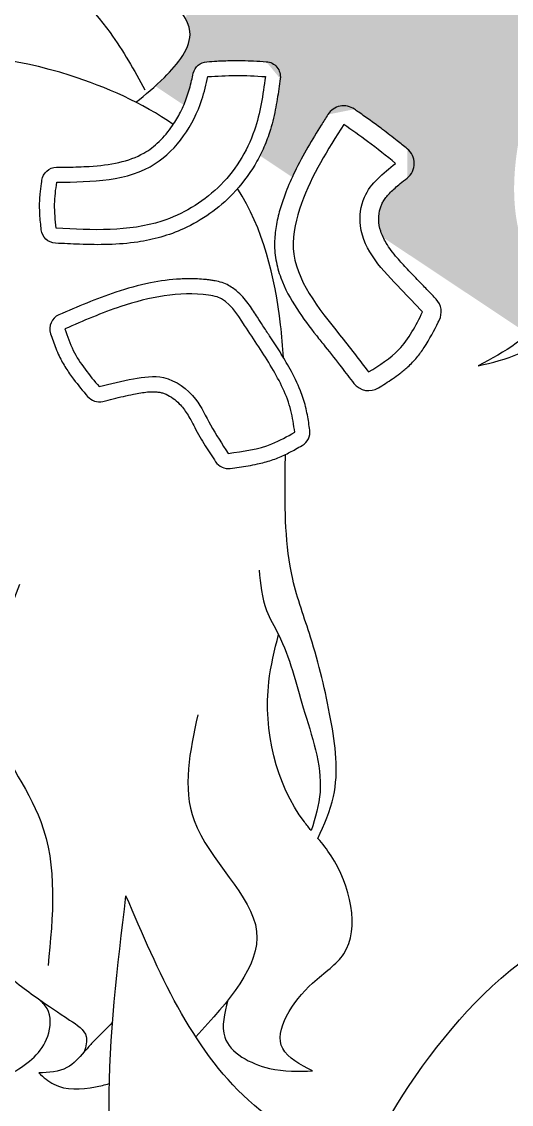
# Model space of a CAD drawing. Header units: inches. Extents: x -573 to 160, y -1 to 711.
# Drawn here: x 5.653 to 6.295, y 5.193 to 6.612 of the extents above; entities that cross this region are included whole.
import ezdxf

# ---------------------------------------------------------------- set-up
doc = ezdxf.new("R2010")
doc.units = ezdxf.units.IN
doc.header["$MEASUREMENT"] = 0
doc.layers.add('HarbyDwg', color=5, linetype='Continuous')

msp = doc.modelspace()

# ---------------------------------------------------------------- hatches: boundary and pattern name
at = {"layer": 'HarbyDwg'}
h = msp.add_hatch(color=256, dxfattribs=at)
h.dxf.hatch_style = 1
edge = h.paths.add_edge_path()
edge.add_spline(control_points=[(6.523960700928635, 6.560181303597659), (6.471922355333371, 6.612412512463692), (6.394975620272627, 6.689644425671972), (6.346691621376275, 6.799872543553306), (6.34181903874015, 6.835365670824785)], knot_values=[15.07168367586971, 15.07168367586971, 15.07168367586971, 15.07168367586971, 37.42357569722851, 48.12240990091273, 48.12240990091273, 48.12240990091273, 48.12240990091273], degree=3, periodic=0)
edge.add_line((6.34181903874015, 6.835365670824785), (6.19029203353612, 6.936070726653714))
edge.add_spline(control_points=[(6.190292033536119, 6.936070726653725), (6.177275425299351, 6.909411264171155), (6.153397058242328, 6.85550854189934), (6.225671715203484, 6.789890639156056), (6.28113724365941, 6.820516510685749), (6.299000613609318, 6.802501636373364), (6.30394714251066, 6.797513154542116)], knot_values=[0, 0, 0, 0, 8.282465637012812, 16.35572628365658, 21.546161662469, 23.5338487846636, 23.5338487846636, 23.5338487846636, 23.5338487846636], degree=3, periodic=0)
edge.add_spline(control_points=[(6.30394714251066, 6.797513154542116), (6.293959192870497, 6.801067074366458), (6.264350183002032, 6.811602574738586), (6.210466208995351, 6.76638191069064), (6.133500915584316, 6.794450632663896), (6.068769332135711, 6.851672784828878), (6.091486802061164, 6.92425308618057), (6.10681874345722, 6.967920049941611), (6.111432914054157, 6.988480605799396)], knot_values=[46.53128937158067, 46.53128937158067, 46.53128937158067, 46.53128937158067, 49.57596335050927, 55.55714404010571, 64.60853283241434, 71.6863361882811, 78.77196500508768, 85.17005231613936, 85.17005231613936, 85.17005231613936, 85.17005231613936], degree=3, periodic=0)
edge.add_line((6.111432914054157, 6.988480605799396), (5.539412398911637, 7.368646226014453))
edge.add_spline(control_points=[(5.53941239891166, 7.368646226014462), (5.543374198663239, 7.35955749185149), (5.567619784463867, 7.291882707713526), (5.554874932114339, 7.181051126137675), (5.503147633990446, 7.104753566585018), (5.484501616449856, 7.079087558680754)], knot_values=[106.7350826209849, 106.7350826209849, 106.7350826209849, 106.7350826209849, 109.6487773999667, 127.7841556658583, 137.2656009298706, 137.2656009298706, 137.2656009298706, 137.2656009298706], degree=3, periodic=0)
edge.add_spline(control_points=[(5.484501616449856, 7.079087558680754), (5.503919503648214, 7.060361120856456), (5.53984575877727, 7.025714159729276), (5.59080790982774, 6.985670021684072), (5.597557672072904, 6.953075974682122), (5.599460114899822, 6.942968110672155)], knot_values=[0, 0, 0, 0, 8.212785747830823, 15.19499176623869, 18.15781492485605, 18.15781492485605, 18.15781492485605, 18.15781492485621], degree=3, periodic=0)
edge.add_spline(control_points=[(5.599460114899822, 6.942968110672155), (5.610149578009763, 6.950306880922213), (5.627346873362976, 6.962113554299663), (5.650384288858541, 6.964399638159833), (5.659111277962333, 6.964000249000989)], knot_values=[0, 0, 0, 0, 3.891619525096177, 6.260869202415588, 6.260869202415588, 6.260869202415588, 6.260869202415588], degree=3, periodic=0)
edge.add_spline(control_points=[(5.659111277962106, 6.964000249001003), (5.66417980163113, 6.964026741463798), (5.669248325300126, 6.964053233926592), (5.674289368875188, 6.963946819512429)], knot_values=[0, 0, 0, 0, 1.498919047506501, 1.498919047506501, 1.498919047506501, 1.498919047506501], degree=3, periodic=0)
edge.add_spline(control_points=[(5.674289368875188, 6.963946819512429), (5.686874285139604, 6.972242687792829), (5.706750913846614, 6.985345190038146), (5.731731214115209, 6.993642646494507), (5.740792438375999, 6.995010070168178)], knot_values=[0, 0, 0, 0, 4.594910787610388, 7.257206464327679, 7.257206464327679, 7.257206464327679, 7.257206464327679], degree=3, periodic=0)
edge.add_spline(control_points=[(5.740792438375914, 6.995010070168092), (5.755175119954837, 7.009550050310835), (5.806156046527358, 7.03742724714823), (5.868161325115389, 7.039740990101009), (5.910131912027177, 7.038284673741657), (5.917054266211446, 7.037003861782964)], knot_values=[4.576403766559747, 4.576403766559747, 4.576403766559747, 4.576403766559747, 10.72244497991162, 20.97780165689635, 23.09212086437907, 23.09212086437907, 23.09212086437907, 23.09212086437907], degree=3, periodic=0)
edge.add_spline(control_points=[(5.917054266211446, 7.037003861782964), (5.920852730617051, 7.036301049053961), (5.933211541733479, 7.032936351728736), (5.978831195998803, 6.997767742725088), (5.932222216257125, 6.895086998888601), (5.881431711877761, 6.814255996062855), (5.875046897521012, 6.713125875466261), (5.870674341510503, 6.651274503103295), (5.868101780654806, 6.614884707517177)], knot_values=[23.09212086437907, 23.09212086437907, 23.09212086437907, 23.09212086437907, 24.25229932938335, 26.94372594273723, 39.0124959907496, 49.70719954655945, 57.4257521217497, 68.45714082534545, 68.45714082534545, 68.45714082534545, 68.45714082534545], degree=3, periodic=0)
edge.add_spline(control_points=[(5.868101780654749, 6.614884707517305), (5.87082194102903, 6.609680011971037), (5.88002260610393, 6.584129477254379), (5.853331617682622, 6.551056866845627), (5.831882693889961, 6.531087042684732), (5.827881355231037, 6.527523429306683)], knot_values=[3.372056038826456, 3.372056038826456, 3.372056038826456, 3.372056038826456, 5.1623419469651, 12.04421646732399, 13.62921905893786, 13.62921905893786, 13.62921905893786, 13.62921905893786], degree=3, periodic=0)
edge.add_line((5.827881355231037, 6.527523429306683), (5.865269365640274, 6.50267530622443))
edge.add_spline(control_points=[(5.865269365640282, 6.502675306224432), (5.866802067491429, 6.506237531810072), (5.868198547830596, 6.509835484216666), (5.870636153389578, 6.516859992065704), (5.871691051900806, 6.520298725683332), (5.873670681825084, 6.527405362967727), (5.874588939846328, 6.531049112946377), (5.876226558807426, 6.537891570672898), (5.876953436099351, 6.54106178783519), (5.877694119511128, 6.544293591909039)], knot_values=[74.08062023492613, 74.08062023492613, 74.08062023492613, 74.08062023492613, 75.34801320871915, 75.34801320871915, 76.54985279793112, 76.54985279793112, 77.7516923871431, 77.7516923871431, 78.75123933906222, 78.75123933906222, 78.75123933906222, 78.75123933906222], degree=3, periodic=0)
edge.add_arc((5.896827023909177, 6.539908603035158), 0.01962896222751429, 93.51515482928278, 167.0915529800232, ccw=False)
edge.add_spline(control_points=[(5.895623522265234, 6.559500635648504), (5.899894097267387, 6.559762969023339), (5.904211987781744, 6.560028381566468), (5.91483411345258, 6.560603585807144), (5.921188575183104, 6.560883175114071), (5.932507693417344, 6.561090858863139), (5.937437927307352, 6.561075084827223), (5.94712386626342, 6.560862223509105), (5.951914871353987, 6.560673124688932), (5.962299219554533, 6.560166839886065), (5.967870971785837, 6.559832195037515), (5.973369687755772, 6.55950234344337)], knot_values=[0, 0, 0, 0, 1.282332690075468, 1.282332690075468, 3.120224659452465, 3.120224659452465, 4.50614717134069, 4.50614717134069, 5.892069683228915, 5.892069683228915, 7.542891556595906, 7.542891556595906, 7.542891556595906, 7.542891556595906], degree=3, periodic=0)
edge.add_arc((5.972194317624949, 6.539908603035158), 0.01962896222751381, -7.865176527782921, 86.92627074206212, ccw=False)
edge.add_spline(control_points=[(5.991638626611016, 6.537222526680537), (5.991027889436177, 6.532801445233474), (5.990411411499204, 6.5283377683715), (5.988456527778576, 6.514842182710538), (5.987014436251181, 6.505705177124455), (5.983209087551538, 6.486622750524859), (5.980786870031418, 6.476662949589667), (5.975170163600078, 6.459328266767287), (5.972330640223058, 6.451999711248078), (5.967795407766866, 6.442012584170357), (5.966434320181728, 6.439185208878968), (5.965009842589561, 6.436387648218812)], knot_values=[7.542891556595906, 7.542891556595906, 7.542891556595906, 7.542891556595906, 8.87332881339736, 8.87332881339736, 11.53420332700026, 11.53420332700026, 14.38439854074154, 14.38439854074154, 16.50345696211971, 16.50345696211971, 17.35146883721955, 17.35146883721955, 17.35146883721955, 17.35146883721955], degree=3, periodic=0)
edge.add_line((5.965009842589561, 6.436387648218812), (6.007361485177334, 6.408240688371584))
edge.add_spline(control_points=[(6.00736148517735, 6.408240688371578), (6.008423855959913, 6.410552258591551), (6.009506180597905, 6.412844617063826), (6.016008570998432, 6.426284810861048), (6.021840916470419, 6.437010734399493), (6.03359424592376, 6.457289250247328), (6.039494864096676, 6.466874708089534), (6.048354362703302, 6.480995053190782), (6.051309187054025, 6.485658791196613), (6.054244850945148, 6.490292432545516)], knot_values=[43.05195837001459, 43.05195837001459, 43.05195837001459, 43.05195837001459, 43.76088617165873, 43.76088617165873, 47.2418373436979, 47.2418373436979, 50.5399851913999, 50.5399851913999, 52.1890591152509, 52.1890591152509, 52.1890591152509, 52.1890591152509], degree=3, periodic=0)
edge.add_arc((6.074870439930416, 6.477224999773327), 0.02441664842366047, 54.96977444830202, 147.8498168277509, ccw=False)
edge.add_spline(control_points=[(6.088885803379592, 6.497218556426219), (6.09075848497424, 6.495905817846008), (6.092637231637875, 6.494588831802957), (6.099685479113143, 6.489638482753577), (6.104886416467631, 6.485966587821096), (6.115307207499351, 6.47846182495546), (6.12055066481066, 6.474603927640203), (6.132298541694533, 6.46570255899087), (6.138754475011789, 6.460649053692578), (6.149496887417124, 6.452131150916372), (6.153830733407043, 6.448663655552608), (6.158136829992182, 6.445218461567023)], knot_values=[34.54474468792483, 34.54474468792483, 34.54474468792483, 34.54474468792483, 35.23066479305088, 35.23066479305088, 37.11145283714944, 37.11145283714944, 38.99224088124799, 38.99224088124799, 41.39806554587223, 41.39806554587223, 43.05195837001459, 43.05195837001459, 43.05195837001459, 43.05195837001459], degree=3, periodic=0)
edge.add_arc((6.142883015606609, 6.426152946443253), 0.02441664842366021, -51.29399114130268, 51.61495985670962, ccw=False)
edge.add_spline(control_points=[(6.158055049388631, 6.407022287511523), (6.154897732389012, 6.404518300568398), (6.15184564847713, 6.402096310782298), (6.144153327749658, 6.395785188642449), (6.139811053719066, 6.391984027903661), (6.132513383361678, 6.384589242093256), (6.129572188437814, 6.381014097025087), (6.126358182926376, 6.375956279030262), (6.125502210013062, 6.374400763899729), (6.124044019455122, 6.371265753117072), (6.123409443632633, 6.369611756144295), (6.121408121024084, 6.363132481474167), (6.120649156862934, 6.357703123799041), (6.120809168770942, 6.347177171719494), (6.121670417020377, 6.342287361438196), (6.124216145781853, 6.334506732344934), (6.125350355863938, 6.331731889666315), (6.126714400427128, 6.328918576927663)], knot_values=[21.96724537134045, 21.96724537134045, 21.96724537134045, 21.96724537134045, 23.12608858758762, 23.12608858758762, 25.05439667600217, 25.05439667600217, 26.98270476441671, 26.98270476441671, 27.85206111507472, 27.85206111507472, 28.72141746573273, 28.72141746573273, 31.01114163114541, 31.01114163114541, 33.3008657965581, 33.3008657965581, 34.54474468792483, 34.54474468792483, 34.54474468792483, 34.54474468792483], degree=3, periodic=0)
edge.add_line((6.126714400427185, 6.328918576927492), (6.316574691869542, 6.202737166401662))
edge.add_spline(control_points=[(6.316574691869542, 6.202737166401661), (6.325333353077335, 6.210552734962704), (6.341118162659578, 6.228446443140101), (6.34997085704479, 6.251725698124645), (6.356142648224457, 6.263067967078428)], knot_values=[17.82710164926042, 17.82710164926042, 17.82710164926042, 17.82710164926042, 21.40136201721954, 25.19970442023796, 25.19970442023844, 25.19970442023844, 25.19970442023844], degree=3, periodic=0)
edge.add_spline(control_points=[(6.356142648224457, 6.263067967078428), (6.349186545438736, 6.267882228901286), (6.312411503413168, 6.293333934592255), (6.288596179303321, 6.389737007113666), (6.305662829577679, 6.466583491809928), (6.31500136866263, 6.508632393576804)], knot_values=[0, 0, 0, 0, 2.515198783271178, 13.29717857927966, 26.32596883217568, 26.32596883217568, 26.32596883217568, 26.32596883217568], degree=3, periodic=0)
edge.add_spline(control_points=[(6.31500136866263, 6.508632393576804), (6.31477923188937, 6.467063790487018), (6.314425478019453, 6.400865591987866), (6.372401844459555, 6.376792723296603), (6.393972438238544, 6.367836210435968)], knot_values=[0, 0, 0, 0, 11.03784432679737, 17.57781968688738, 17.57781968688738, 17.57781968688738, 17.57781968688738], degree=3, periodic=0)
edge.add_spline(control_points=[(6.393972438238515, 6.367836210435968), (6.394395397219151, 6.370075820779945), (6.394936241988669, 6.372290227028969), (6.395578868736985, 6.374478063879053)], knot_values=[5.795829673176113, 5.795829673176165, 5.795829673176165, 5.795829673176165, 6.479412134946953, 6.479412134946953, 6.479412134946953, 6.479412134946953], degree=3, periodic=0)
edge.add_spline(control_points=[(6.424799206114054, 6.424377024724492), (6.418474049453929, 6.416004426851799), (6.406847884249837, 6.400614894025026), (6.398063177178111, 6.382935946419281), (6.395578868736985, 6.374478063879053)], knot_values=[0, 0, 0, 0, 3.153191960948296, 5.795829673176113, 5.795829673176113, 5.795829673176113, 5.795829673176113], degree=3, periodic=0)
edge.add_spline(control_points=[(6.395578868736985, 6.374478063879053), (6.4064278004959, 6.419201697409989), (6.422465775054215, 6.479829841722022), (6.470523198849103, 6.51216509422656), (6.484911802711887, 6.519940727339559)], knot_values=[0.6371924904792419, 0.6371924904792419, 0.6371924904792419, 0.6371924904792419, 13.51568026626967, 18.37437748656014, 18.37437748656014, 18.37437748656014, 18.37437748656014], degree=3, periodic=0)
edge.add_spline(control_points=[(6.484911802711887, 6.519940727339545), (6.495836906869338, 6.533004675208986), (6.50807891656576, 6.547643343562711), (6.522397325978242, 6.558996836211804), (6.523960700928635, 6.560181303597659)], knot_values=[0, 0, 0, 0, 5.023066673223732, 5.62854413404349, 5.62854413404349, 5.62854413404349, 5.62854413404349], degree=3, periodic=0)

# ---------------------------------------------------------------- linework, layer by layer
at = {"layer": 'HarbyDwg', "extrusion": (0, 0, -1)}
for centre, start, end in [((-5.896827023909177, 6.539908603035158), 12.9084470199463, 86.48484517068573), ((-5.972194317624949, 6.539908603035158), 93.43288942672461, 187.8651765275985), ((-5.698718805243411, 6.40147081786165), 7.738331576172436, 89.25978692932823), ((-5.69800099090447, 6.341218109514401), 272.9742197043132, 353.8227525808679)]:
    msp.add_arc(centre, 0.01962896222751451, start, end, dxfattribs=at)
at = {"layer": 'HarbyDwg'}
for centre, radius, start, end in [((6.074870439930416, 6.477224999773327), 0.02441664842366037, 54.96977444786214, 147.6435170683434), ((6.142883015606609, 6.426152946443253), 0.02441664842366037, 308.417029832746, 51.33762222932346), ((6.178238681594687, 6.231496204951767), 0.02441664842366037, 333.2954846517465, 43.63160009683543), ((5.709402511641949, 6.209406407284234), 0.01987847852336804, 113.4214618721796, 198.8926745548231), ((6.107527427956891, 6.152833546627036), 0.02441664842366037, 217.7708088895389, 301.8413011948938), ((5.754346557161009, 6.133619525538649), 0.01987847852336804, 220.1115848237324, 284.1031389071559), ((6.010704042427173, 6.073943572170663), 0.01987847852336804, 299.6925272735398, 8.105808153244416), ((5.923542204451232, 6.046235507789802), 0.01987847852336804, 213.64331182004, 277.6565034580316)]:
    msp.add_arc(centre, radius, start, end, dxfattribs=at)
for points in [[(5.80246899059919, 6.506360765127155), (5.839933632432812, 6.538820642496603), (5.873266877322019, 6.599027905152809), (5.847323539649503, 6.644071312031684), (5.803307014390592, 6.719011517382782), (5.771084213687923, 6.922263970953537)], [(5.347105215682243, 6.522833791948955), (5.268679891142236, 6.605554950222512), (5.258452950490701, 6.691877552443486), (5.445946411433406, 6.777064323100888), (5.682301746765811, 6.686198421744351), (5.768662403544662, 6.597604183514846), (5.814302463900455, 6.522518677201134)], [(6.424799206114026, 6.424377024724492), (6.406664764907797, 6.398581598843208), (6.393972438238544, 6.367836210435954), (6.390622643499748, 6.32816703648426), (6.356142648224486, 6.263067967078413), (6.339009118187173, 6.229168370480252), (6.251126479010859, 6.160845326881912)], [(6.251126479010859, 6.160845326881912), (6.304610593771296, 6.177194912111744), (6.337296757801889, 6.195559115813339)], [(5.650018435643583, 5.874266855050095), (5.615098722596267, 5.697380791674661), (5.67771331564243, 5.563813755576092), (5.687346348035314, 5.374894633778652)], [(5.883619099063688, 5.703397335016973), (5.878802622036469, 5.565017064244543), (5.960639488728399, 5.419779183269029), (5.881004605369649, 5.281470276414396)], [(5.9553804457263, 4.730824884304923), (5.813863953907125, 4.939932421862864), (5.789499539348649, 5.466382962424987)], [(6.095204641919318, 5.103670938747882), (5.949898276075041, 5.198567323107937), (5.789499539348649, 5.466382962424987)], [(5.604624962986785, 5.461512706670646), (5.601142431453733, 5.414530534903292), (5.625955478419067, 5.37146355353741), (5.674710998220215, 5.331441698279534), (5.715630724149046, 5.303600403978919), (5.737454222843903, 5.281990985807781), (5.734785861825353, 5.261801311333812)], [(5.542060193133844, 5.228869780568232), (5.558516417833525, 5.216756371560308), (5.641200827178873, 5.23478432416924), (5.686899819416718, 5.282284436434992), (5.686029245287282, 5.318826119306806), (5.674710998220215, 5.331441698279534)], [(5.922999639200933, 5.329658954639498), (5.918922826722971, 5.281191691077112), (5.977364413982778, 5.240310483053065), (6.034136219224203, 5.236973234660226)]]:
    msp.add_spline(points, degree=3, dxfattribs=at)
for points, knots in [([(5.851496160717469, 6.477246394293644), (5.810908562294012, 6.505230573217489), (5.690692662547187, 6.559127375463078), (5.511500907914561, 6.58029184650114), (5.355270122018519, 6.537479148230403), (5.294632430157103, 6.486105351926881), (5.276858229347519, 6.471046596492428)], [99.08300935975757, 99.08300935975757, 99.08300935975757, 99.08300935975757, 113.5925160910498, 136.2259758806407, 153.0064818552489, 159.9648530835535, 159.9648530835535, 159.9648530835535, 159.9648530835535]), ([(5.895623522265234, 6.559500635648504), (5.899894097267387, 6.559762969023353), (5.904211987781744, 6.560028381566454), (5.914834113452608, 6.560603585807158), (5.921188575183132, 6.5608831751141), (5.932507693417316, 6.561090858863153), (5.937437927307352, 6.561075084827237), (5.947123866263391, 6.560862223509105), (5.951914871354015, 6.560673124688918), (5.962299219554504, 6.560166839886051), (5.967870971785837, 6.559832195037515), (5.973369687755772, 6.559502343443384)], [0, 0, 0, 0, 1.282332690075468, 1.282332690075468, 3.120224659452465, 3.120224659452465, 4.50614717134069, 4.50614717134069, 5.892069683228915, 5.892069683228915, 7.542891556595906, 7.542891556595906, 7.542891556595906, 7.542891556595906]), ([(5.698465222687142, 6.421098142030189), (5.703368337644216, 6.421161489657891), (5.70823629287805, 6.421224479375027), (5.722695895972899, 6.421489400872687), (5.732144016640158, 6.421768795765985), (5.755087439795497, 6.423203732720879), (5.768182976429054, 6.424743909172349), (5.792193592922169, 6.430214732570121), (5.803075719387104, 6.434119230442533), (5.816375599599619, 6.441672191714602), (5.819790821145583, 6.44392240699942), (5.826511379296827, 6.449007148866471), (5.829789734558526, 6.451820786307593), (5.839300143571629, 6.460978623422974), (5.845204603974603, 6.468043601333534), (5.854332929692456, 6.481367388318887), (5.857851604392105, 6.487331638909865), (5.864264158237981, 6.499987427263179), (5.867110843987243, 6.506701021318378), (5.870636153389578, 6.516859992065704), (5.871691051900834, 6.520298725683347), (5.873670681825084, 6.527405362967741), (5.874588939846328, 6.531049112946377), (5.876226558807426, 6.537891570672883), (5.876953436099379, 6.54106178783519), (5.8776941195111, 6.544293591909039)], [52.11287396048411, 52.11287396048411, 52.11287396048411, 52.11287396048411, 53.49550123803326, 53.49550123803326, 56.26075579313157, 56.26075579313157, 60.4351649237264, 60.4351649237264, 64.60957405432123, 64.60957405432123, 66.1415003227323, 66.1415003227323, 67.67342659114337, 67.67342659114337, 70.73727912796551, 70.73727912796551, 72.97880384831352, 72.97880384831352, 75.34801320871915, 75.34801320871915, 76.54985279793112, 76.54985279793112, 77.7516923871431, 77.7516923871431, 78.75123933906222, 78.75123933906222, 78.75123933906222, 78.75123933906222]), ([(5.896827023909177, 6.539908603035158), (5.908943174317224, 6.540652875322877), (5.934063398089686, 6.542195963332318), (5.959187985382082, 6.540688814169471), (5.972194317624949, 6.539908603035158)], [0, 0, 0, 0, 3.638136723597605, 7.542891556595906, 7.542891556595906, 7.542891556595906, 7.542891556595906]), ([(5.991638626611016, 6.537222526680537), (5.991027889436177, 6.532801445233474), (5.990411411499204, 6.528337768371486), (5.988456527778547, 6.514842182710538), (5.987014436251181, 6.505705177124469), (5.983209087551538, 6.486622750524859), (5.980786870031446, 6.476662949589681), (5.975170163600106, 6.459328266767272), (5.972330640223086, 6.451999711248078), (5.965852585058267, 6.437734255006916), (5.962208412010293, 6.430770270075655), (5.950130330862047, 6.410515191628306), (5.940551956237224, 6.397858466983138), (5.92039298869282, 6.376776761123324), (5.910202980854118, 6.368039744368545), (5.888493864237669, 6.352710753385409), (5.876960105273904, 6.34609216842243), (5.855315738092267, 6.336189922276347), (5.845328548137454, 6.332509129412315), (5.825170400847847, 6.326753020989926), (5.815018923877867, 6.324652673711427), (5.77937226597758, 6.31936410800644), (5.753842184762343, 6.319273858936825), (5.718069514025766, 6.320519002017349), (5.707470604453116, 6.321070662111097), (5.696982510467885, 6.321615587846793)], [7.542891556595906, 7.542891556595906, 7.542891556595906, 7.542891556595906, 8.87332881339736, 8.87332881339736, 11.53420332700026, 11.53420332700026, 14.38439854074154, 14.38439854074154, 16.50345696211971, 16.50345696211971, 18.62251538349788, 18.62251538349788, 22.86063222625422, 22.86063222625422, 26.43230927829588, 26.43230927829588, 30.00398633033753, 30.00398633033753, 32.88550384193647, 32.88550384193647, 35.76702135353541, 35.76702135353541, 42.9939322081603, 42.9939322081603, 46.0673003288108, 46.0673003288108, 46.0673003288108, 46.0673003288108]), ([(5.972194317624949, 6.539908603035158), (5.968900830420589, 6.516067291624466), (5.961505255356437, 6.462531268186424), (5.915682338630299, 6.390130975843732), (5.821871831753308, 6.334782201410121), (5.745383101462901, 6.33875629600567), (5.69800099090447, 6.341218109514386)], [7.542891556595906, 7.542891556595906, 7.542891556595906, 7.542891556595906, 14.7174639619055, 23.65350182599748, 32.18273099864284, 46.0673003288108, 46.0673003288108, 46.0673003288108, 46.0673003288108]), ([(5.698718805243411, 6.401470817861679), (5.745345570293503, 6.402073229793615), (5.828767038497299, 6.40315102465614), (5.884522782595846, 6.486221836771961), (5.894519207682871, 6.52983897036421), (5.896827023909177, 6.539908603035158)], [52.11287396048411, 52.11287396048411, 52.11287396048411, 52.11287396048411, 65.26113537934636, 75.63685789352284, 78.75123933906222, 78.75123933906222, 78.75123933906222, 78.75123933906222]), ([(6.054244850945176, 6.490292432545516), (6.051309187053997, 6.485658791196613), (6.04835436270333, 6.480995053190796), (6.039494864096648, 6.466874708089534), (6.033594245923789, 6.457289250247342), (6.02184091647039, 6.437010734399493), (6.01600857099846, 6.426284810861048), (6.006422298521651, 6.406470350032791), (6.002496811175186, 6.397557666670266), (5.996406762781257, 6.381738842609693), (5.994041644042293, 6.374979332466694), (5.98984113112625, 6.360952636463992), (5.988022664258134, 6.353716848100007), (5.985388176658669, 6.339221298952253), (5.984526356754552, 6.331977680825702), (5.98415180372684, 6.320464830107341), (5.984213886307353, 6.316279031292552), (5.984801228121663, 6.307916505929583), (5.985317907692442, 6.30379820956), (5.987451301054827, 6.291665123417815), (5.989648989810926, 6.283877405558954), (5.997727372528553, 6.261873437774994), (6.005091112898649, 6.248512471265727), (6.021367015892688, 6.223441711259269), (6.030307859948957, 6.211712532449482), (6.042983240435499, 6.195601856067455), (6.046864764358142, 6.19074581202004), (6.057884579617602, 6.176860808827144), (6.064920046256484, 6.167879322904327), (6.077353761967695, 6.151910487919423), (6.082784375807998, 6.144902047903301), (6.088226868871439, 6.13787824190814)], [43.05195837001459, 43.05195837001459, 43.05195837001459, 43.05195837001459, 44.70103229386559, 44.70103229386559, 47.99918014156759, 47.99918014156759, 51.48013131360676, 51.48013131360676, 54.17618875109621, 54.17618875109621, 56.10154553160893, 56.10154553160893, 58.02690231212166, 58.02690231212166, 59.85742444492384, 59.85742444492384, 60.87959081588231, 60.87959081588231, 61.90175718684078, 61.90175718684078, 63.94608992875771, 63.94608992875771, 67.91862425307959, 67.91862425307959, 71.89115857740147, 71.89115857740147, 73.67006492471961, 73.67006492471961, 77.10009032266271, 77.10009032266271, 79.80680172508919, 79.80680172508919, 79.80680172508919, 79.80680172508919]), ([(6.158136829992182, 6.445218461567009), (6.153830733407071, 6.448663655552622), (6.149496887417152, 6.452131150916387), (6.138754475011789, 6.460649053692592), (6.132298541694505, 6.465702558990884), (6.120550664810631, 6.474603927640203), (6.115307207499351, 6.47846182495546), (6.104886416467631, 6.485966587821096), (6.099685479113143, 6.489638482753591), (6.092637231637903, 6.494588831802972), (6.090758484974268, 6.495905817846008), (6.088885803379563, 6.497218556426205)], [34.54474468792483, 34.54474468792483, 34.54474468792483, 34.54474468792483, 36.19863751206719, 36.19863751206719, 38.60446217669143, 38.60446217669143, 40.48525022078999, 40.48525022078999, 42.36603826488854, 42.36603826488854, 43.05195837001459, 43.05195837001459, 43.05195837001459, 43.05195837001459]), ([(6.074870439930416, 6.477224999773327), (6.053935109521158, 6.44418074939756), (6.022385089182487, 6.394382310536159), (5.99697539414627, 6.290421537763351), (6.056841130704194, 6.218246715622058), (6.095109532519055, 6.168859453762963), (6.107527427956919, 6.152833546627036)], [43.05195837001459, 43.05195837001459, 43.05195837001459, 43.05195837001459, 54.81212872517912, 60.77480327561325, 73.63101816711651, 79.80680172508919, 79.80680172508919, 79.80680172508919, 79.80680172508919]), ([(6.142883015606637, 6.426152946443267), (6.130760595618719, 6.435851774048942), (6.108611104883389, 6.453572995753106), (6.085384926841366, 6.469854407432166), (6.074870439930416, 6.477224999773327)], [34.54474468792483, 34.54474468792483, 34.54474468792483, 34.54474468792483, 39.20074416046873, 43.05195837001459, 43.05195837001459, 43.05195837001459, 43.05195837001459]), ([(6.178238681594658, 6.231496204951753), (6.168813188527347, 6.241383023287483), (6.137125589218025, 6.27462155368886), (6.090840820953966, 6.321871070067317), (6.09977203874889, 6.391962739007369), (6.126554695677109, 6.413203375680553), (6.142883015606637, 6.426152946443267)], [10.76077624175035, 10.76077624175035, 10.76077624175035, 10.76077624175035, 14.91134681606191, 24.71459450083285, 28.55169337715453, 34.54474468792483, 34.54474468792483, 34.54474468792483, 34.54474468792483]), ([(5.678485998888741, 6.339105943622613), (5.678132170537717, 6.34237507957026), (5.677769286073309, 6.345723334221816), (5.676783117514029, 6.356006494061432), (5.676255835490688, 6.36318248838937), (5.676285184116219, 6.373233572064393), (5.67636281191748, 6.375817547678665), (5.67663140764598, 6.380848899938783), (5.676820354477067, 6.383322212798987), (5.677495219198258, 6.390616660005406), (5.678087630830655, 6.395312658274335), (5.678884379968517, 6.401286503972344), (5.679077585480806, 6.402708169914888), (5.679268597309781, 6.404113840651391)], [46.0673003288108, 46.0673003288108, 46.0673003288108, 46.0673003288108, 47.0495390202519, 47.0495390202519, 49.01401640313409, 49.01401640313409, 49.68274983558267, 49.68274983558267, 50.35148326803125, 50.35148326803125, 51.6889501329284, 51.6889501329284, 52.11287396048411, 52.11287396048411, 52.11287396048411, 52.11287396048411]), ([(5.69800099090447, 6.341218109514386), (5.696866986735765, 6.351695545204493), (5.694689211244489, 6.37181672578491), (5.697413229102276, 6.39186298265227), (5.698718805243411, 6.401470817861679)], [46.0673003288108, 46.0673003288108, 46.0673003288108, 46.0673003288108, 49.21533176176649, 52.11287396048411, 52.11287396048411, 52.11287396048411, 52.11287396048411]), ([(6.195911241945433, 6.248344152330986), (6.192448559952831, 6.251976313276927), (6.188982405616665, 6.255612118682549), (6.181360444333487, 6.263597339166125), (6.17719513725576, 6.267954915726364), (6.168167394900175, 6.27737036982343), (6.163231240768974, 6.282462592094973), (6.153753848935375, 6.292453583658016), (6.149187954466081, 6.297406327738699), (6.139394173760488, 6.308894945678688), (6.134477144025604, 6.315401703844429), (6.127425933488704, 6.32704033623078), (6.124969608565161, 6.332203889033025), (6.121670417020377, 6.342287361438196), (6.120809168770942, 6.347177171719494), (6.120649156862962, 6.357703123799055), (6.121408121024084, 6.363132481474182), (6.123409443632605, 6.369611756144309), (6.124044019455093, 6.371265753117072), (6.125502210013034, 6.374400763899729), (6.126358182926376, 6.375956279030262), (6.129572188437814, 6.381014097025044), (6.132513383361706, 6.384589242093256), (6.139811053719038, 6.391984027903646), (6.144153327749686, 6.395785188642449), (6.151845648477101, 6.402096310782298), (6.15489773238904, 6.404518300568412), (6.158055049388603, 6.407022287511509)], [10.76077624175035, 10.76077624175035, 10.76077624175035, 10.76077624175035, 12.28558835333797, 12.28558835333797, 14.09109842918736, 14.09109842918736, 16.1375472490146, 16.1375472490146, 18.18399606884185, 18.18399606884185, 20.9214000972945, 20.9214000972945, 23.21112426270719, 23.21112426270719, 25.50084842811987, 25.50084842811987, 27.79057259353256, 27.79057259353256, 28.65992894419057, 28.65992894419057, 29.52928529484858, 29.52928529484858, 31.45759338326312, 31.45759338326312, 33.38590147167766, 33.38590147167766, 34.54474468792483, 34.54474468792483, 34.54474468792483, 34.54474468792483]), ([(5.995999389221774, 6.171462657353388), (5.995050837390702, 6.185871907924565), (5.988253002410838, 6.262767009413196), (5.969273927540977, 6.341552492673358), (5.93575296924943, 6.393129516214259)], [64.09223873569242, 64.09223873569242, 64.09223873569242, 64.09223873569242, 68.41375630393749, 87.09046686550622, 87.09046686550622, 87.09046686550622, 87.09046686550622]), ([(6.030383922412236, 6.076746469274994), (6.029927837163919, 6.079948764120417), (6.029461036350776, 6.083229689353331), (6.027906015705961, 6.093282438186861), (6.026667471877809, 6.100271734755836), (6.023005035633227, 6.114621973220906), (6.020685027177317, 6.121558218334997), (6.014090881881126, 6.138258462750287), (6.009418857036573, 6.147739424672054), (6.0002289691031, 6.164511036324811), (5.995811871247847, 6.171885034219372), (5.986880394742608, 6.186207049599318), (5.982346582521425, 6.193162191943401), (5.974853553157383, 6.204551689710001), (5.971915656887072, 6.208990958780205), (5.966553378351486, 6.2171557959811), (5.964133719496752, 6.220862777417707), (5.958503144682064, 6.229615676959796), (5.95503791939556, 6.23512627120391), (5.947003354718797, 6.246277030421894), (5.942433189862706, 6.251950550632557), (5.932992815111627, 6.260502303697805), (5.928763908584481, 6.263661202873308), (5.921268214585021, 6.267682885366341), (5.918436833584943, 6.268932887681416), (5.912309291585993, 6.271003241128469), (5.90932180796211, 6.271696185596255), (5.904672400863442, 6.272568064615712), (5.902878677243885, 6.272839804703281), (5.899466907778939, 6.273309739163977), (5.897798038328469, 6.273515990745793), (5.89440864219578, 6.273893315850813), (5.892715126919578, 6.274060099551946), (5.887639053351061, 6.274496746096332), (5.88426098660822, 6.274702900494106), (5.874151419571584, 6.27508220441959), (5.867444812134986, 6.275016227574696), (5.847467447022419, 6.273987842336311), (5.834341002910842, 6.272196839143788), (5.806006682245462, 6.266524716070734), (5.790916635962569, 6.262292738751711), (5.75012900251347, 6.248738540449821), (5.725545876660627, 6.238062864294363), (5.701500982700489, 6.227647014423027)], [0, 0, 0, 0, 0.968139678527587, 0.968139678527587, 2.904419035582761, 2.904419035582761, 4.840698392637935, 4.840698392637935, 7.729187322495022, 7.729187322495022, 10.22365613686543, 10.22365613686543, 12.71812495123584, 12.71812495123584, 14.31303967349112, 14.31303967349112, 15.61755508467274, 15.61755508467274, 17.33731249329979, 17.33731249329979, 19.05706990192684, 19.05706990192684, 20.1760257348622, 20.1760257348622, 20.78795268834097, 20.78795268834097, 21.43023715502806, 21.43023715502806, 21.87286111621681, 21.87286111621681, 22.32877596534467, 22.32877596534467, 22.78469081447252, 22.78469081447252, 23.69652051272823, 23.69652051272823, 25.52017990923964, 25.52017990923964, 29.16749870226247, 29.16749870226247, 33.55814069334156, 33.55814069334156, 41.43686956880423, 41.43686956880423, 41.43686956880423, 41.43686956880423]), ([(6.010704042427173, 6.073943572170677), (6.009339145937341, 6.08352687049107), (6.005099041671892, 6.113297761095339), (5.980724531799362, 6.16106868383018), (5.948104098195481, 6.207922767011468), (5.922800873872925, 6.249436682318958), (5.862816555046701, 6.259420550447587), (5.793001747259305, 6.245620211719952), (5.733493114860503, 6.219842057649359), (5.709402511641921, 6.209406407284234)], [0, 0, 0, 0, 2.897288289500594, 9.000539254019188, 15.61378311478576, 20.80007471356732, 21.93782826724679, 33.54316325759881, 41.43686956880423, 41.43686956880423, 41.43686956880423, 41.43686956880423]), ([(6.107527427956919, 6.152833546627036), (6.121765420289885, 6.161675691150336), (6.152816084831736, 6.180958919923242), (6.169308635862572, 6.213744270690739), (6.178238681594658, 6.231496204951753)], [0, 0, 0, 0, 4.934253481754448, 10.76077624175035, 10.76077624175035, 10.76077624175035, 10.76077624175035]), ([(6.12040887757801, 6.132091295642539), (6.12338868059525, 6.133941826834956), (6.126441282692506, 6.13583702859475), (6.135732629119852, 6.14174395217934), (6.142109260720881, 6.145971476238785), (6.152016946830921, 6.153544994130215), (6.155594333209971, 6.156492998163969), (6.163132683413446, 6.163423364243073), (6.16708258705277, 6.167571906601935), (6.174125225564618, 6.176043750193543), (6.177298621388994, 6.180399270143056), (6.187635801732577, 6.195972851831513), (6.193427249580177, 6.207373137431745), (6.199237254135179, 6.218906078244856), (6.199645164886769, 6.219716962353658), (6.20005095203903, 6.220523621923689)], [0, 0, 0, 0, 1.032666900561971, 1.032666900561971, 3.098000701685912, 3.098000701685912, 4.27708258035152, 4.27708258035152, 5.645030010236079, 5.645030010236079, 7.012977440120638, 7.012977440120638, 10.49601521486179, 10.49601521486179, 10.76077624175035, 10.76077624175035, 10.76077624175035, 10.76077624175035]), ([(5.690594951064449, 6.20296982639627), (5.69164008005283, 6.199915980402196), (5.692711554594476, 6.196783526052144), (5.696123148902766, 6.187209192995681), (5.698654822782808, 6.180584979554325), (5.703152770747474, 6.171134635496756), (5.704576003536554, 6.168387202195291), (5.707533904591978, 6.163077773940088), (5.709077752062891, 6.160493589709461), (5.713856497473936, 6.152930537164806), (5.717237414014855, 6.148141085444252), (5.726758621319826, 6.135498053116436), (5.733069635284844, 6.128022445612018), (5.739143672754844, 6.120812253614616)], [41.43686956880423, 41.43686956880423, 41.43686956880423, 41.43686956880423, 42.39928264986256, 42.39928264986256, 44.32410881197922, 44.32410881197922, 45.1227181269651, 45.1227181269651, 45.92132744195097, 45.92132744195097, 47.51854607192273, 47.51854607192273, 50.30959837431163, 50.30959837431163, 50.30959837431163, 50.30959837431163]), ([(5.709402511641921, 6.209406407284234), (5.712699150533192, 6.19977369440015), (5.722334458139821, 6.171619518347882), (5.741643765665069, 6.148698386352606), (5.754346557161009, 6.133619525538606)], [41.43686956880423, 41.43686956880423, 41.43686956880423, 41.43686956880423, 44.47259858190517, 50.30959837431163, 50.30959837431163, 50.30959837431163, 50.30959837431163]), ([(5.754346557161009, 6.133619525538606), (5.769165920632767, 6.137342755458832), (5.79661207384323, 6.144238351144949), (5.843352275024026, 6.150693005096414), (5.881681500418418, 6.121993385454772), (5.900077851711254, 6.081494343772093), (5.915413948044611, 6.058449476043691), (5.923542204451261, 6.046235507789802)], [50.30959837431163, 50.30959837431163, 50.30959837431163, 50.30959837431163, 54.92839702807817, 58.86382917789372, 63.92868275216339, 67.8224836751452, 72.21350964412358, 72.21350964412358, 72.21350964412358, 72.21350964412358]), ([(5.759190309151174, 6.114340210844858), (5.763718477749572, 6.115477871908453), (5.768209714446565, 6.116606143065923), (5.781621242645892, 6.119894128163409), (5.790478361262737, 6.121955799978579), (5.802579119330781, 6.12435190576457), (5.805788831726895, 6.124954298391216), (5.811930115775434, 6.125965535900406), (5.814892123148676, 6.126375428952443), (5.821000178311388, 6.12696122900914), (5.824091855832316, 6.1270852333476), (5.829018441985605, 6.12691206867774), (5.830966337626601, 6.126721516081048), (5.834345122909761, 6.126147908650864), (5.835809531452762, 6.125798811756042), (5.838861046247255, 6.124859702004159), (5.840409959958928, 6.124277427281768), (5.845084867908932, 6.122198656009289), (5.848239017367982, 6.120365661266177), (5.854092471105682, 6.116136233323161), (5.856806387442711, 6.113799181091338), (5.861282846146461, 6.109275133986898), (5.863122855504836, 6.10717134640548), (5.868161420778003, 6.100664545552647), (5.871192807862693, 6.095633861494875), (5.876007525728037, 6.086791878576989), (5.877744603157604, 6.083443587981321), (5.881647912365603, 6.076042517103119), (5.883899113789207, 6.07190412441652), (5.888508137704955, 6.063949920577315), (5.890874718838242, 6.060062481044056), (5.897808510989913, 6.049019778557152), (5.902450341486778, 6.042048940719525), (5.906993317898534, 6.035222412753939)], [50.30959837431163, 50.30959837431163, 50.30959837431163, 50.30959837431163, 51.72090723831079, 51.72090723831079, 54.54352496630911, 54.54352496630911, 55.5533745532004, 55.5533745532004, 56.56322414009168, 56.56322414009168, 57.74132997207371, 57.74132997207371, 58.60000000800122, 58.60000000800122, 59.33143247216569, 59.33143247216569, 60.06286493633016, 60.06286493633016, 61.5257298646591, 61.5257298646591, 62.87075127259632, 62.87075127259632, 63.91629880999814, 63.91629880999814, 66.00739388480177, 66.00739388480177, 67.16780790881631, 67.16780790881631, 68.46356120458195, 68.46356120458195, 69.75931450034759, 69.75931450034759, 72.21350964412358, 72.21350964412358, 72.21350964412358, 72.21350964412358]), ([(5.923542204451261, 6.046235507789802), (5.943140830326749, 6.048870197087737), (5.974010022572921, 6.053020015088379), (6.000889976097719, 6.068347423864481), (6.010704042427173, 6.073943572170677)], [72.21350964412358, 72.21350964412358, 72.21350964412358, 72.21350964412358, 78.06538990602735, 81.4306260865501, 81.4306260865501, 81.4306260865501, 81.4306260865501]), ([(5.92619069036264, 6.026534253241408), (5.929994892601437, 6.027045661081388), (5.933857578447155, 6.027564662311519), (5.945587088574863, 6.029248289083), (5.95359638457874, 6.030535911812635), (5.967864192365548, 6.033652928676119), (5.974081894727457, 6.035279281521127), (5.983077569412112, 6.038268542535945), (5.985863488371743, 6.039283127805959), (5.991382540613737, 6.041501455259507), (5.994062608653516, 6.04268111010056), (6.001892088669544, 6.046353528850076), (6.006831862561009, 6.048977558151918), (6.014642694040171, 6.053305763023104), (6.017631642109032, 6.055010686937393), (6.020550754807838, 6.056675214874844)], [72.21350964412358, 72.21350964412358, 72.21350964412358, 72.21350964412358, 73.34939213582544, 73.34939213582544, 75.62115711922917, 75.62115711922917, 77.34666308903587, 77.34666308903587, 78.117413435017, 78.117413435017, 78.88816378099813, 78.88816378099813, 80.42966447296038, 80.42966447296038, 81.4306260865501, 81.4306260865501, 81.4306260865501, 81.4306260865501]), ([(6.041113292432792, 5.541544043257502), (6.049203447597117, 5.559615157825746), (6.071324694799879, 5.609027756777422), (6.058788242692694, 5.702322801764524), (6.036415084158429, 5.795900956517102), (5.997833845343544, 5.898643153719959), (5.997857679576251, 5.981049080006116), (5.998344819798669, 6.035639713650539), (5.998413752450498, 6.044733245752752)], [0, 0, 0, 0, 5.862719093281499, 16.03067626117589, 27.0713032893967, 35.0417629869776, 48.66045782101899, 51.38805228379411, 51.38805228379411, 51.38805228379411, 51.38805228379411]), ([(5.964017203543628, 5.893364716832124), (5.965656053012461, 5.8751900762216), (5.968372528085022, 5.845064699174884), (6.001846848776106, 5.789919746299972), (6.02037588516894, 5.709468847707114), (6.052917093159872, 5.62182683258041), (6.037823206257665, 5.568761515027262), (6.032232986987461, 5.55204095021638)], [0, 0, 0, 0, 5.383243570978795, 8.922995826178179, 19.0449421458022, 30.30520390533904, 35.49822840613383, 35.49822840613383, 35.49822840613383, 35.49822840613383]), ([(6.032232986987461, 5.55204095021638), (6.02917124641173, 5.555695885617055), (5.987078879603056, 5.607271378295295), (5.963985468653457, 5.706846541126083), (5.984269409736735, 5.78828527547806), (5.989347518661342, 5.808673560083179)], [37.09087505872533, 37.09087505872533, 37.09087505872533, 37.09087505872533, 38.54729436649657, 57.48032089596384, 63.80315610716937, 63.80315610716937, 63.80315610716937, 63.80315610716937]), ([(6.034136219224203, 5.236973234660226), (6.01769949740652, 5.245438022289648), (5.969517028372573, 5.270251630036739), (6.022879189635839, 5.350278755628878), (6.102500239844753, 5.39854697361794), (6.08038187754955, 5.493312511088504), (6.047065019442849, 5.534473343834009), (6.041113292432792, 5.541544043257502)], [0, 0, 0, 0, 4.89123567996954, 14.33812741382851, 19.94744457877537, 32.90387096255931, 35.69710624502525, 35.69710624502525, 35.69710624502525, 35.69710624502525]), ([(6.002127322039124, 4.873389000766949), (6.054577836148392, 5.017830392040807), (6.15558360974155, 5.295986187313076), (6.469631594085522, 5.521951787193316), (6.931793011547351, 5.503481689234931)], [0, 0, 0, 0, 44.80336569229853, 86.27939474347906, 86.27939474347906, 86.27939474347906, 86.27939474347906]), ([(5.771856505799528, 5.300894539686112), (5.763232326751572, 5.291250176360677), (5.749381611183603, 5.278861359973902), (5.731512623481573, 5.25789632741359), (5.71202266447464, 5.236151637959622), (5.688322916632311, 5.234914753541389), (5.675233515042274, 5.234231620666804)], [9.102626172506573, 9.102626172506573, 9.102626172506573, 9.102626172506573, 12.95488614533228, 14.42192498998871, 17.47079356518767, 21.23201532242372, 21.23201532242372, 21.23201532242372, 21.23201532242372]), ([(5.675233515042274, 5.234231620666804), (5.681512821470998, 5.22869647607321), (5.701710535812632, 5.210892396815296), (5.737540061804063, 5.212593135800958), (5.761681243904954, 5.218647190449218), (5.767626590319887, 5.220410139941336)], [0, 0, 0, 0, 2.460830407865727, 7.915388456619591, 9.750560125651138, 9.750560125651138, 9.750560125651138, 9.750560125651138])]:
    msp.add_open_spline(points, degree=3, knots=knots, dxfattribs=at)

doc.saveas('drawing.dxf')
